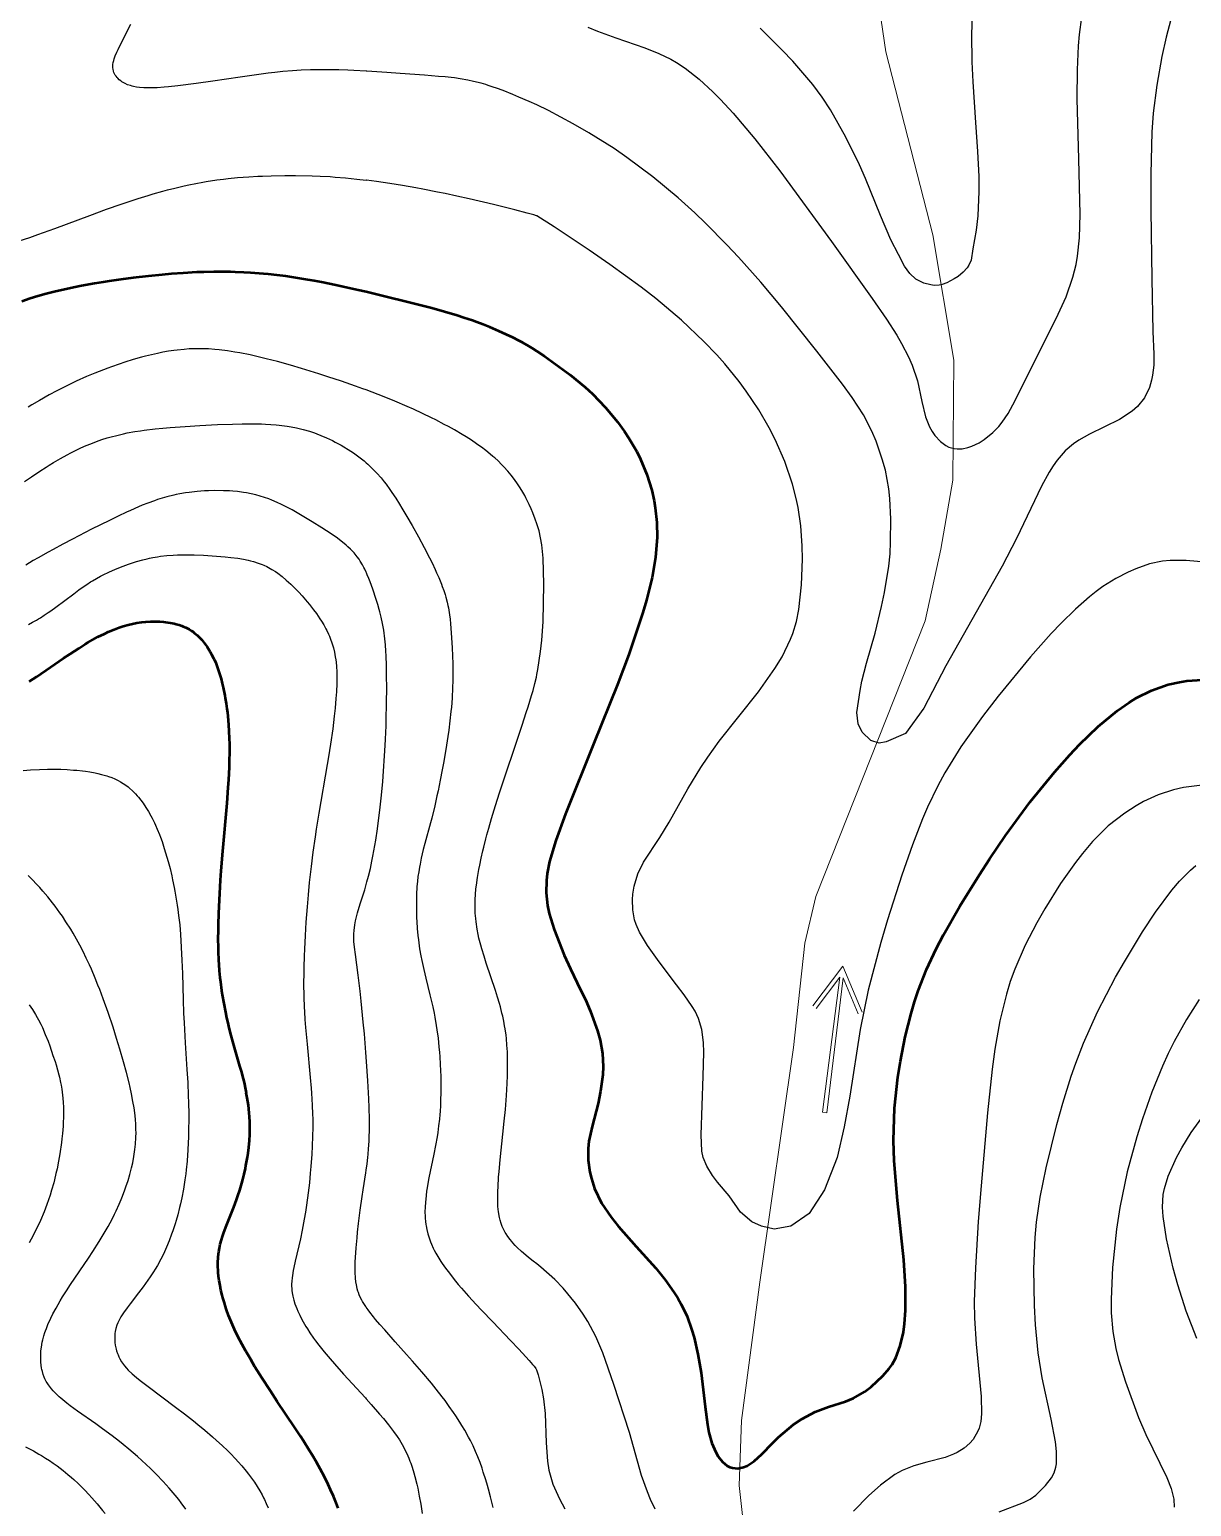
# Model space of a CAD drawing. Header units: metres. Extents: x 545098 to 555652, y 1854398 to 1862642.
# Drawn here: x 547881 to 548291, y 1859059 to 1859579 of the extents above; entities that cross this region are included whole.
import ezdxf

# ---------------------------------------------------------------- set-up
doc = ezdxf.new("R2010")
doc.units = ezdxf.units.M
doc.header["$LTSCALE"] = 6.8
for name, color, linetype, lineweight in [('1', 7, 'Continuous', 25), ('2', 7, 'Continuous', 53), ('34', 7, 'Continuous', 13), ('35', 7, 'Continuous', 13), ('51', 7, 'Continuous', 13)]:
    doc.layers.add(name, color=color, linetype=linetype, lineweight=lineweight)

msp = doc.modelspace()

# ---------------------------------------------------------------- linework, layer by layer
at = {"layer": '1'}
for points in [[(548285.28, 1859588.88), (548281.96, 1859576.41), (548280.47, 1859569.67), (548278.64, 1859559.51), (548277.44, 1859549.64), (548276.96, 1859542.96), (548276.56, 1859528.23), (548276.6, 1859515.46), (548276.95, 1859491.3), (548277.25, 1859472.74), (548277.65, 1859464.76), (548277.59, 1859460.84), (548277.2, 1859457.29), (548276.86, 1859455.52), (548276.11, 1859452.95), (548274.4, 1859449.38), (548271.92, 1859446.33), (548269.95, 1859444.59), (548265.59, 1859441.72), (548254.93, 1859436.58), (548251.26, 1859434.46), (548249.34, 1859433.12), (548246.44, 1859430.6), (548243.55, 1859427.35), (548242.14, 1859425.39), (548240.75, 1859423.19), (548238.01, 1859418.16), (548229.26, 1859399.81), (548224.12, 1859390.01), (548213.44, 1859371.12), (548204.32, 1859354.94), (548196.57, 1859339.93), (548190.16, 1859331.05), (548183.26, 1859328.09), (548180.79, 1859327.6), (548177.83, 1859328.58), (548174.87, 1859331.54), (548173.4, 1859334.5), (548172.9, 1859338.45), (548174.11, 1859346.21), (548174.7, 1859349.53), (548176.39, 1859355.84), (548179.39, 1859366.39), (548181.69, 1859375.79), (548182.73, 1859380.73), (548184.22, 1859389.99), (548184.64, 1859394.35), (548184.86, 1859398.59), (548184.88, 1859406.62), (548184.57, 1859413.87), (548184.24, 1859417.22), (548183.01, 1859423.87), (548181.92, 1859427.76), (548179.75, 1859434.07), (548178.24, 1859437.63), (548175.26, 1859443.33), (548171.25, 1859449.47), (548167.84, 1859454.11), (548158.79, 1859465.76), (548146.36, 1859481.36), (548139.07, 1859490.07), (548131.22, 1859498.93), (548127.13, 1859503.3), (548119.63, 1859510.86), (548115.79, 1859514.5), (548109.93, 1859519.79), (548100.99, 1859527.23), (548091.93, 1859534.02), (548087.39, 1859537.14), (548078.46, 1859542.73), (548072.96, 1859545.9), (548064.22, 1859550.56), (548060.2, 1859552.54), (548057.45, 1859553.78), (548053.86, 1859555.33), (548051.72, 1859556.22), (548048.28, 1859557.58), (548045.92, 1859558.45), (548044.75, 1859558.86), (548043.02, 1859559.43), (548042.17, 1859559.7), (548040.52, 1859560.18), (548037.86, 1859560.86), (548035.78, 1859561.3), (548033.18, 1859561.75), (548031.08, 1859562.05), (548030.01, 1859562.18), (548027.82, 1859562.41), (548025.54, 1859562.62), (548020.55, 1859563.02)], [(548078.14, 1859580), (548081.48, 1859578.58), (548088.03, 1859576.2), (548098.26, 1859572.67), (548103.21, 1859570.68), (548107.34, 1859568.65), (548109.36, 1859567.48), (548112.42, 1859565.46), (548117.32, 1859561.62), (548122.23, 1859557.15), (548124.93, 1859554.44), (548129.36, 1859549.67), (548136.99, 1859540.64), (548145.8, 1859529.29), (548164.06, 1859504.4), (548178.38, 1859484.37), (548183.43, 1859477.03), (548187.01, 1859471.45), (548188.74, 1859468.52), (548191.14, 1859463.82), (548192.45, 1859460.79), (548194.28, 1859455.32), (548195.87, 1859448.07), (548197.15, 1859442.64), (548198.56, 1859439.09), (548199.46, 1859437.47), (548200.45, 1859436.08), (548202.48, 1859433.96), (548204.35, 1859432.5), (548205.43, 1859431.97), (548207.25, 1859431.46), (548208.33, 1859431.34), (548210.13, 1859431.41), (548212.12, 1859431.82), (548213.49, 1859432.27), (548216.1, 1859433.48), (548217.82, 1859434.59), (548220.88, 1859437.16), (548222.99, 1859439.24), (548224.18, 1859440.7), (548226.24, 1859443.84), (548228.75, 1859448.44), (548235.27, 1859461.41), (548243.24, 1859477.24), (548246.68, 1859484.9), (548249.11, 1859491.82), (548250.21, 1859496.26), (548250.74, 1859499.28), (548251.4, 1859505.72), (548251.62, 1859514.03), (548251.16, 1859533.46), (548250.64, 1859554.75), (548250.73, 1859564.95), (548251.14, 1859573.35), (548251.49, 1859577.42), (548252.22, 1859583.52)], [(548213.58, 1859583.69), (548213.35, 1859577.49), (548213.44, 1859567.69), (548213.78, 1859560.7), (548214.81, 1859546.35), (548215.53, 1859536.19), (548215.9, 1859527.28), (548215.94, 1859522.09), (548215.6, 1859513.46), (548215.04, 1859508.44), (548213.89, 1859501.86)], [(548000, 1859564.44), (547995.69, 1859564.67), (547993.49, 1859564.77), (547990.33, 1859564.88), (547987.38, 1859564.94), (547985.51, 1859564.96), (547981.99, 1859564.94), (547980.32, 1859564.9), (547977.1, 1859564.76), (547973.99, 1859564.56), (547970.57, 1859564.27), (547967.8, 1859563.98), (547965.41, 1859563.7), (547960.5, 1859563.07), (547955.53, 1859562.38), (547945.89, 1859560.98), (547940.06, 1859560.15), (547933.64, 1859559.31), (547930.3, 1859558.94), (547928.78, 1859558.8), (547926.35, 1859558.61), (547925.25, 1859558.56), (547923.72, 1859558.52), (547923, 1859558.52), (547921.66, 1859558.56), (547920.13, 1859558.69), (547918.99, 1859558.86), (547918.02, 1859559.05), (547917.56, 1859559.16), (547916.88, 1859559.35), (547915.92, 1859559.68), (547915.03, 1859560.06), (547914.61, 1859560.28), (547913.83, 1859560.74), (547913.47, 1859561), (547912.96, 1859561.4), (547912.42, 1859561.92), (547912.17, 1859562.2), (547911.84, 1859562.63), (547911.54, 1859563.08), (547911.41, 1859563.31), (547911.08, 1859564.03), (547910.95, 1859564.41), (547910.77, 1859565.19), (547910.72, 1859565.6), (547910.7, 1859566.21), (547910.72, 1859566.78), (547910.83, 1859567.52), (547911, 1859568.23), (547911.15, 1859568.74), (547911.56, 1859569.85), (547912.11, 1859571.13), (547912.56, 1859572.09), (547913.66, 1859574.33), (547917.06, 1859580.98)], [(548213.89, 1859501.86), (548213.21, 1859497.82), (548212.43, 1859496.07), (548211.79, 1859495.09), (548210.45, 1859493.57), (548208.64, 1859492.1), (548207.29, 1859491.22), (548204.64, 1859489.83), (548202.97, 1859489.23), (548202.01, 1859489.02), (548200.26, 1859488.95), (548198.99, 1859489.1), (548196.59, 1859489.75), (548193.73, 1859491.18), (548191.66, 1859493.09), (548189.74, 1859495.72), (548187.67, 1859499.79), (548184.89, 1859505.05), (548181.3, 1859513.58), (548176.04, 1859526.64), (548173.87, 1859531.47), (548169.04, 1859541.23), (548163.66, 1859550.77), (548160.67, 1859555.33), (548157.44, 1859559.69), (548150.4, 1859567.92), (548146.68, 1859571.86), (548138.9, 1859579.55)], [(548020.55, 1859563.02), (548011.92, 1859563.66), (548007.28, 1859563.99), (548000.25, 1859564.43), (548000, 1859564.44)], [(547902.54, 1859513.6), (547908.52, 1859515.77), (547913.61, 1859517.56), (547916.07, 1859518.4), (547919.68, 1859519.58), (547923.2, 1859520.68), (547924.93, 1859521.2), (547928.34, 1859522.17), (547930.02, 1859522.63), (547932.52, 1859523.27), (547935.82, 1859524.05), (547937.47, 1859524.41), (547939.93, 1859524.9), (547942.38, 1859525.35), (547943.61, 1859525.56), (547947.3, 1859526.11), (547949.76, 1859526.42), (547951.4, 1859526.6), (547954.65, 1859526.92), (547958.67, 1859527.22), (547961.84, 1859527.4), (547963.4, 1859527.47), (547966.46, 1859527.57), (547971.38, 1859527.66), (547975.1, 1859527.66), (547980.95, 1859527.56), (547983.72, 1859527.46), (547987.32, 1859527.27), (547989.1, 1859527.15), (547992.68, 1859526.86), (547996.73, 1859526.44), (548000, 1859526.05)], [(548114.93, 1859234.89), (548112.14, 1859238.9), (548109.4, 1859242.52), (548103.22, 1859250.58), (548099.11, 1859256.3), (548096.31, 1859261), (548095.12, 1859263.71), (548094.58, 1859265.42), (548093.98, 1859268.85), (548093.86, 1859272.51), (548093.99, 1859274.41), (548094.43, 1859277.3), (548095.73, 1859281.57), (548097.8, 1859285.65), (548103.52, 1859294.45), (548106.74, 1859299.79), (548113.43, 1859311.49), (548118, 1859319.06), (548120.42, 1859322.76), (548124.38, 1859328.32), (548138.24, 1859345.76), (548144.06, 1859353.89), (548146.57, 1859358.02), (548149.62, 1859364.25), (548150.41, 1859366.33), (548151.65, 1859370.51), (548152.53, 1859374.74), (548153.5, 1859383.42), (548153.82, 1859392.53), (548153.73, 1859397.2), (548153.21, 1859404.28), (548152.26, 1859410.63), (548151.59, 1859413.86), (548150.27, 1859418.86), (548147.51, 1859426.85), (548144.12, 1859434.6), (548142.04, 1859438.7), (548138.36, 1859445.08), (548133.94, 1859451.72), (548131.43, 1859455.12), (548126.41, 1859461.28), (548123.62, 1859464.43), (548119.04, 1859469.23), (548111.19, 1859476.65), (548102.05, 1859484.35), (548096.96, 1859488.31), (548085.93, 1859496.33), (548078.59, 1859501.39), (548066.21, 1859509.59), (548060.2, 1859513.43), (548060.02, 1859513.51), (548059.06, 1859513.8), (548056.72, 1859514.44), (548052.39, 1859515.56), (548044.82, 1859517.44), (548036.27, 1859519.45), (548031.98, 1859520.41), (548027.83, 1859521.31), (548025.15, 1859521.86), (548020.02, 1859522.87), (548017.55, 1859523.33), (548012.82, 1859524.16), (548008.35, 1859524.89), (548003.66, 1859525.57), (548000.11, 1859526.04), (548000, 1859526.05)], [(547877.72, 1859504.62), (547881.41, 1859505.88), (547884.3, 1859506.9), (547890.28, 1859509.06), (547902.54, 1859513.6)], [(548000, 1859452.1), (547998.76, 1859452.56), (547996.26, 1859453.46), (547991.3, 1859455.18), (547986.44, 1859456.78), (547983.28, 1859457.79), (547977.18, 1859459.66), (547973.32, 1859460.79), (547968.71, 1859462.08), (547964.76, 1859463.12), (547960.96, 1859464.03), (547959.11, 1859464.44), (547955.51, 1859465.16), (547953.75, 1859465.47), (547951.16, 1859465.87), (547948.14, 1859466.25), (547946.64, 1859466.39), (547944.4, 1859466.54), (547942.16, 1859466.62), (547941.03, 1859466.63), (547938.74, 1859466.59), (547937.58, 1859466.54), (547935.82, 1859466.42), (547933.42, 1859466.17), (547932.19, 1859466.01), (547930.31, 1859465.72), (547928.37, 1859465.38), (547926.38, 1859464.97), (547924.33, 1859464.51), (547922.22, 1859463.99), (547920.79, 1859463.61), (547917.89, 1859462.78), (547914.93, 1859461.86), (547912.93, 1859461.2), (547910.26, 1859460.27), (547908.91, 1859459.78), (547905.89, 1859458.63), (547904.39, 1859458.03), (547901.4, 1859456.79), (547897.72, 1859455.15), (547894.48, 1859453.61), (547892.36, 1859452.55), (547890.96, 1859451.83), (547888.21, 1859450.35), (547884.84, 1859448.44), (547882.19, 1859446.86), (547880.88, 1859446.05)], [(548038.72, 1859264.62), (548038.59, 1859265.87), (548038.44, 1859267.75), (548038.38, 1859269.46), (548038.39, 1859271.64), (548038.42, 1859272.53), (548038.53, 1859274.36), (548038.7, 1859276.25), (548038.85, 1859277.55), (548039.22, 1859280.27), (548039.71, 1859283.16), (548040, 1859284.69), (548040.5, 1859287.1), (548041.09, 1859289.67), (548041.42, 1859291.02), (548042.15, 1859293.87), (548042.55, 1859295.38), (548043.21, 1859297.74), (548044.19, 1859301.1), (548045.58, 1859305.66), (548047.02, 1859310.16), (548048.07, 1859313.36), (548053.48, 1859329.45), (548055, 1859334.02), (548056.42, 1859338.4), (548057.08, 1859340.49), (548058.28, 1859344.41), (548058.8, 1859346.22), (548059.47, 1859348.72), (548060, 1859350.9), (548060.2, 1859351.87), (548060.52, 1859353.62), (548061.47, 1859359.93), (548061.92, 1859363.98), (548062.35, 1859370.37), (548062.6, 1859383.7), (548062.43, 1859392.85), (548061.93, 1859397.58), (548060.94, 1859402.46), (548060.2, 1859404.97), (548059.61, 1859406.63), (548058.73, 1859408.86), (548058.14, 1859410.22), (548057.47, 1859411.7), (548057.1, 1859412.47), (548056.3, 1859414.06), (548055.87, 1859414.88), (548055.19, 1859416.1), (548054.31, 1859417.56), (548053.85, 1859418.28), (548053.12, 1859419.37), (548051.95, 1859421), (548051.1, 1859422.09), (548049.97, 1859423.44), (548048.5, 1859425.06), (548047.71, 1859425.87), (548046.47, 1859427.09), (548045.29, 1859428.17), (548044.67, 1859428.71), (548043.72, 1859429.52), (548042.21, 1859430.73), (548040.6, 1859431.95), (548039.76, 1859432.56), (548038.9, 1859433.17), (548037.09, 1859434.38), (548035.19, 1859435.59), (548033.88, 1859436.4), (548031.14, 1859438), (548029, 1859439.2), (548027.54, 1859439.99), (548024.53, 1859441.55), (548022.99, 1859442.32), (548019.85, 1859443.84), (548016.63, 1859445.33), (548014.46, 1859446.3), (548010.05, 1859448.18), (548006.29, 1859449.7), (548002.1, 1859451.32), (548000, 1859452.1)], [(547879.54, 1859419.79), (547881.97, 1859421.49), (547885, 1859423.53), (547887.15, 1859424.92), (547888.22, 1859425.59), (547889.82, 1859426.56), (547892.23, 1859427.97), (547894.63, 1859429.29), (547895.84, 1859429.92), (547898.25, 1859431.11), (547899.47, 1859431.68), (547901.29, 1859432.48), (547902.93, 1859433.16), (547904.98, 1859433.95), (547906.85, 1859434.6), (547908.74, 1859435.2), (547909.68, 1859435.48), (547912.56, 1859436.23), (547914.5, 1859436.67), (547915.8, 1859436.94), (547918.42, 1859437.42), (547920.39, 1859437.74), (547921.71, 1859437.93), (547925.67, 1859438.41), (547928.32, 1859438.67), (547930.96, 1859438.9), (547936.19, 1859439.27), (547941.33, 1859439.59), (547947.55, 1859439.89), (547952.9, 1859440.08), (547956.32, 1859440.15), (547960.38, 1859440.16), (547963.12, 1859440.12), (547964.45, 1859440.08), (547966.4, 1859439.98), (547968.32, 1859439.84), (547969.27, 1859439.75), (547972.09, 1859439.39), (547973.5, 1859439.15), (547975.39, 1859438.77), (547976.33, 1859438.55), (547977.77, 1859438.18), (547979.96, 1859437.54), (547981.73, 1859436.94), (547982.63, 1859436.61), (547983.98, 1859436.08), (547986.03, 1859435.21), (547988.08, 1859434.26), (547989.11, 1859433.74), (547991.14, 1859432.65), (547992.14, 1859432.08), (547993.63, 1859431.17), (547995.58, 1859429.9), (547996.52, 1859429.23), (547997.91, 1859428.19), (547999.25, 1859427.12), (548000, 1859426.46)], [(548000, 1859426.46), (548000.54, 1859425.99), (548001.78, 1859424.83), (548002.97, 1859423.63), (548003.74, 1859422.8), (548005.23, 1859421.1), (548006.31, 1859419.76), (548007.01, 1859418.85), (548008.39, 1859416.97), (548009.06, 1859416), (548010.4, 1859413.99), (548011.72, 1859411.91), (548012.6, 1859410.47), (548014.38, 1859407.49), (548016.19, 1859404.36), (548018.45, 1859400.31), (548020.44, 1859396.62), (548022.32, 1859392.96), (548023.2, 1859391.16), (548024.31, 1859388.82), (548024.83, 1859387.68), (548025.56, 1859386.01), (548026.53, 1859383.63), (548026.82, 1859382.87), (548027.34, 1859381.41), (548027.79, 1859380.01), (548028.06, 1859379.11), (548028.52, 1859377.37), (548028.81, 1859376.12), (548028.97, 1859375.3), (548029.25, 1859373.69), (548029.37, 1859372.9), (548029.57, 1859371.32), (548029.72, 1859369.74), (548029.96, 1859366.5), (548030.29, 1859361.24), (548030.42, 1859358.44), (548030.51, 1859355.56), (548030.54, 1859354.09), (548030.55, 1859351.1), (548030.53, 1859349.59), (548030.47, 1859347.3), (548030.27, 1859343.46), (548030.02, 1859340.33), (548029.87, 1859338.75), (548029.51, 1859335.54), (548029.08, 1859332.25), (548028.76, 1859330.02), (548028.04, 1859325.42), (548027.22, 1859320.64), (548026.78, 1859318.21), (548026.07, 1859314.55), (548025.33, 1859310.89), (548024.94, 1859309.08), (548024.14, 1859305.53), (548023.09, 1859301.24), (548022.66, 1859299.6), (548020.67, 1859292.26), (548020.14, 1859290.21), (548019.4, 1859287.11), (548018.97, 1859285.01), (548018.77, 1859283.94), (548018.5, 1859282.31), (548018.26, 1859280.64), (548018.07, 1859278.93), (548017.91, 1859277.17), (548017.74, 1859274.16), (548017.68, 1859271.7), (548017.68, 1859269.83), (548017.69, 1859268.58), (548017.77, 1859266.08), (548017.84, 1859264.83), (548018.01, 1859262.34), (548018.23, 1859259.89), (548018.41, 1859258.29), (548018.84, 1859255.17), (548019.27, 1859252.64), (548019.59, 1859251.01), (548020.27, 1859247.86), (548021, 1859244.83), (548022.48, 1859239), (548023.18, 1859236.13), (548023.5, 1859234.7), (548023.95, 1859232.53), (548024.23, 1859231.08), (548024.72, 1859228.14), (548024.94, 1859226.66), (548025.33, 1859223.68), (548025.64, 1859220.65), (548025.82, 1859218.6), (548025.92, 1859217.23), (548026.09, 1859214.44), (548026.26, 1859210.2), (548026.3, 1859208.05), (548026.3, 1859204.81), (548026.22, 1859201.57), (548026.15, 1859199.95), (548026.02, 1859197.8), (548025.94, 1859196.73), (548025.79, 1859195.13), (548025.53, 1859192.75)], [(547970.11, 1859411.79), (547968.66, 1859412.46), (547966.7, 1859413.29), (547965.7, 1859413.68), (547964.18, 1859414.22), (547962.64, 1859414.71), (547961.06, 1859415.13), (547959.47, 1859415.5), (547957.85, 1859415.81), (547956.76, 1859415.99), (547954.58, 1859416.27), (547952.94, 1859416.43), (547951.85, 1859416.51), (547949.67, 1859416.61), (547946.46, 1859416.64), (547944.37, 1859416.58), (547943.01, 1859416.51), (547940.39, 1859416.32), (547937.6, 1859416.01), (547936.27, 1859415.83), (547934.32, 1859415.5), (547933.05, 1859415.26), (547932.22, 1859415.08), (547929.74, 1859414.47), (547928.1, 1859414), (547926.45, 1859413.47), (547925.33, 1859413.09), (547923.06, 1859412.25), (547921.08, 1859411.46), (547919.72, 1859410.89), (547916.93, 1859409.67), (547915.5, 1859409.02), (547912.56, 1859407.63), (547909.53, 1859406.16), (547903.19, 1859402.99), (547896.53, 1859399.58), (547893.11, 1859397.78), (547889.64, 1859395.92), (547887.9, 1859394.96), (547884.38, 1859392.99), (547882.62, 1859391.97), (547879.97, 1859390.41)], [(548000, 1859387.9), (547999.51, 1859388.94), (547999.19, 1859389.58), (547998.66, 1859390.53), (547997.9, 1859391.79), (547997.48, 1859392.42), (547996.81, 1859393.34), (547996.09, 1859394.24), (547995.71, 1859394.69), (547995.31, 1859395.13), (547994.47, 1859395.99), (547993.57, 1859396.84), (547992.94, 1859397.4), (547991.62, 1859398.5), (547990.57, 1859399.31), (547989.85, 1859399.84), (547988.35, 1859400.9), (547986, 1859402.48), (547984.36, 1859403.52), (547980.98, 1859405.63), (547977.48, 1859407.76), (547975.69, 1859408.82), (547973.86, 1859409.85), (547972.94, 1859410.35), (547971.06, 1859411.32), (547970.11, 1859411.79)], [(547880.92, 1859369.51), (547882.34, 1859370.23), (547883.75, 1859371.01), (547884.44, 1859371.41), (547885.14, 1859371.83), (547886.52, 1859372.71), (547887.9, 1859373.63), (547888.81, 1859374.26), (547890.62, 1859375.57), (547896.93, 1859380.31), (547898.74, 1859381.64), (547900.57, 1859382.92), (547901.49, 1859383.54), (547902.88, 1859384.44), (547903.58, 1859384.87), (547904.98, 1859385.69), (547906.4, 1859386.47), (547907.34, 1859386.96), (547909.23, 1859387.89), (547911.58, 1859388.94), (547914.35, 1859390.05), (547916.16, 1859390.7), (547917.92, 1859391.28), (547919.07, 1859391.63), (547921.27, 1859392.25), (547922.85, 1859392.64), (547923.61, 1859392.81), (547924.74, 1859393.05), (547926.4, 1859393.35), (547927.49, 1859393.52), (547929.69, 1859393.77), (547931.95, 1859393.93), (547933.53, 1859394), (547934.62, 1859394.02), (547936.92, 1859394.03), (547939.39, 1859393.99), (547942.68, 1859393.88), (547945.74, 1859393.71), (547948.81, 1859393.47), (547950.33, 1859393.32), (547952.31, 1859393.1), (547954.7, 1859392.78), (547956.71, 1859392.44), (547958.38, 1859392.1), (547959.17, 1859391.92)], [(547959.17, 1859391.92), (547960.32, 1859391.62), (547961.94, 1859391.12), (547963.3, 1859390.61), (547963.96, 1859390.34), (547964.92, 1859389.89), (547965.55, 1859389.57), (547966.79, 1859388.88), (547968, 1859388.11), (547968.81, 1859387.55), (547970.44, 1859386.31), (547971.83, 1859385.13), (547973.4, 1859383.69), (547974.66, 1859382.46), (547976.22, 1859380.85), (547977.44, 1859379.51), (547979.22, 1859377.45), (547979.98, 1859376.53), (547981.43, 1859374.67), (547982.44, 1859373.3), (547983.69, 1859371.49), (547984.26, 1859370.6), (547985.06, 1859369.28), (547985.79, 1859367.96), (547986.13, 1859367.31), (547986.76, 1859365.99), (547987.05, 1859365.33), (547987.45, 1859364.33), (547987.93, 1859362.98), (547988.15, 1859362.3), (547988.45, 1859361.27), (547988.82, 1859359.69), (547989.12, 1859358.07), (547989.28, 1859356.96), (547989.37, 1859356.21), (547989.51, 1859354.68), (547989.62, 1859352.72), (547989.65, 1859351.11), (547989.63, 1859348.63), (547989.5, 1859345.77), (547989.35, 1859343.42), (547989.05, 1859339.99), (547988.75, 1859337.14), (547988.2, 1859332.65), (547987.44, 1859327.33), (547986.72, 1859322.78), (547986.27, 1859320.1), (547983.31, 1859303.02), (547982.38, 1859297.36), (547981.96, 1859294.61), (547981.21, 1859289.28), (547980.57, 1859284.13), (547979.95, 1859278.57), (547979.53, 1859274.22), (547979.15, 1859269.92), (547978.76, 1859264.59), (547978.46, 1859259.84), (547978.23, 1859255.1), (547978.14, 1859252.74), (547978.02, 1859248.53), (547977.98, 1859246.4), (547977.96, 1859243.17), (547978.03, 1859238.18), (547978.16, 1859234.72), (547978.25, 1859232.94), (547978.42, 1859230.2), (547978.63, 1859227.38), (547979.15, 1859221.55), (547980.29, 1859209.83), (547980.62, 1859206.11), (547980.76, 1859204.32), (547981.01, 1859200.07), (547981.13, 1859196.85), (547981.16, 1859195.28), (547981.18, 1859192.19), (547981.12, 1859189.12), (547980.99, 1859185.67), (547980.83, 1859182.84), (547980.5, 1859178.41), (547980.3, 1859176.13), (547979.96, 1859172.67), (547979.56, 1859169.2), (547979.34, 1859167.47), (547978.86, 1859164.05), (547978.6, 1859162.37), (547978.18, 1859159.91), (547977.43, 1859155.97), (547976.79, 1859152.99), (547975, 1859145.08), (547974.52, 1859142.83), (547974.31, 1859141.78), (547974.02, 1859140.05), (547973.91, 1859139.24), (547973.78, 1859138.07), (547973.72, 1859136.95), (547973.72, 1859136.4), (547973.75, 1859135.32), (547973.79, 1859134.78), (547973.89, 1859133.97), (547974.12, 1859132.73), (547974.32, 1859131.88)], [(548295.68, 1859391.42), (548289.07, 1859391.95), (548283.44, 1859392.03), (548280.7, 1859391.77), (548276.13, 1859390.78), (548271.27, 1859389.1), (548268.56, 1859387.93), (548264.24, 1859385.68), (548259.66, 1859382.8), (548257.31, 1859381.1), (548254.92, 1859379.21), (548250.02, 1859374.91), (548244.96, 1859369.93), (548241.48, 1859366.25), (548234.22, 1859358.09), (548222.8, 1859344.25), (548217.23, 1859337.01), (548209.63, 1859326.33), (548203.98, 1859317.24), (548201.46, 1859312.59), (548197.87, 1859305.11), (548196.11, 1859301.01), (548192.53, 1859291.8), (548188.76, 1859281.07), (548183.75, 1859265.35), (548181.41, 1859257.38), (548176.98, 1859240.58), (548174.12, 1859226.7), (548170.5, 1859203.28), (548168.51, 1859192.42), (548166, 1859181.59), (548161.56, 1859170.25), (548156.14, 1859161.86), (548149.73, 1859157.42), (548143.81, 1859156.43), (548139.37, 1859157.42), (548135.92, 1859158.9), (548131.98, 1859162.35), (548127.95, 1859168.08), (548123.85, 1859172.89), (548122.13, 1859175.24), (548120.1, 1859178.56), (548118.83, 1859181.62), (548118.36, 1859183.82), (548118.08, 1859189.63), (548118.83, 1859210.28), (548118.98, 1859218.61), (548118.86, 1859222.16), (548118.31, 1859226.76), (548117.18, 1859230.65), (548115.98, 1859233.14), (548114.93, 1859234.89)], [(548000, 1859277.79), (548000.28, 1859278.76), (548000.82, 1859280.78), (548001.47, 1859283.46), (548002.03, 1859286.03), (548002.38, 1859287.82), (548003.05, 1859291.54), (548003.36, 1859293.47), (548003.95, 1859297.39), (548004.48, 1859301.37), (548004.81, 1859304.04), (548005.39, 1859309.3), (548005.84, 1859314.08), (548006.14, 1859317.8), (548006.51, 1859323.23), (548006.71, 1859326.77), (548006.82, 1859329.1), (548007, 1859333.7), (548007.08, 1859336.27), (548007.19, 1859341.3), (548007.23, 1859347.72), (548007.21, 1859350.74), (548007.13, 1859354.98), (548007.01, 1859358.4), (548006.92, 1859360), (548006.76, 1859362.27), (548006.56, 1859364.42), (548006.18, 1859367.43), (548005.77, 1859369.8), (548005.28, 1859372.08), (548004.83, 1859373.87), (548004.59, 1859374.75), (548004.07, 1859376.52), (548003.51, 1859378.29), (548002.3, 1859381.92), (548001.41, 1859384.44), (548000.93, 1859385.72), (548000.4, 1859387.01), (548000.12, 1859387.65), (548000, 1859387.9)], [(547879.13, 1859318.06), (547881.69, 1859318.23), (547884.84, 1859318.38), (547887.61, 1859318.45), (547890.81, 1859318.45), (547892.37, 1859318.42), (547894.65, 1859318.33), (547896.87, 1859318.18), (547897.95, 1859318.09), (547900.05, 1859317.87), (547901.07, 1859317.74), (547902.55, 1859317.51), (547904.45, 1859317.17), (547905.37, 1859316.97), (547906.69, 1859316.65), (547908.56, 1859316.12), (547909.15, 1859315.92), (547910.29, 1859315.5), (547911.38, 1859315.05), (547912.52, 1859314.51), (547913.38, 1859314.04), (547914.31, 1859313.48), (547915.3, 1859312.81), (547916.05, 1859312.24), (547916.6, 1859311.8), (547917.65, 1859310.85), (547918.66, 1859309.83), (547919.31, 1859309.11), (547919.73, 1859308.61), (547920.56, 1859307.56), (547921.37, 1859306.46), (547922.37, 1859304.98), (547923.24, 1859303.56)], [(548294.62, 1859312.87), (548288.06, 1859312.02), (548284.61, 1859311.24), (548279.17, 1859309.42), (548274.02, 1859307.04), (548271.38, 1859305.56), (548267.41, 1859303.02), (548261.59, 1859298.48), (548256.07, 1859293.02), (548252.44, 1859288.74), (548249.97, 1859285.54), (548244.78, 1859278.14), (548239.17, 1859269.29), (548236.34, 1859264.37), (548232.27, 1859256.46), (548228.63, 1859248.01), (548227.04, 1859243.62), (548225.65, 1859239.13), (548223.38, 1859229.78), (548221.64, 1859219.81), (548220.69, 1859212.74), (548219.04, 1859197.35), (548216.74, 1859171.69), (548215.77, 1859159.11), (548214.73, 1859142.72), (548214.35, 1859130.88), (548214.4, 1859125.03), (548214.98, 1859115.81), (548216.74, 1859097.44), (548216.92, 1859091.26), (548216.66, 1859088.65), (548216.06, 1859086.27), (548215.62, 1859085.14)], [(547923.24, 1859303.56), (547924.09, 1859302.04), (547924.51, 1859301.25), (547925.33, 1859299.59), (547925.73, 1859298.73), (547926.32, 1859297.38), (547927.09, 1859295.49), (547927.47, 1859294.51), (547928.03, 1859292.98), (547928.84, 1859290.56), (547929.77, 1859287.5), (547930.21, 1859285.9), (547930.86, 1859283.42), (547931.47, 1859280.84), (547931.76, 1859279.52), (547932.32, 1859276.82), (547932.58, 1859275.45), (547932.95, 1859273.35), (547933.4, 1859270.51), (547933.61, 1859269.07), (547933.89, 1859266.88), (547934.26, 1859263.57), (547934.55, 1859260.22), (547934.71, 1859257.96), (547934.95, 1859253.42), (547935.05, 1859251.12), (547935.2, 1859246.51), (547935.47, 1859237.21), (547935.64, 1859232.54), (547935.81, 1859229.04), (547936.23, 1859222.03), (547936.82, 1859212.69), (547937.08, 1859208.01), (547937.29, 1859203.34), (547937.36, 1859201), (547937.44, 1859196.85), (547937.44, 1859194.78), (547937.41, 1859191.69), (547937.34, 1859188.61), (547937.28, 1859187.08), (547937.12, 1859184.04), (547937.02, 1859182.53), (547936.84, 1859180.29), (547936.55, 1859177.33), (547936.38, 1859175.87), (547936.09, 1859173.7), (547935.6, 1859170.5), (547935.01, 1859167.38), (547934.57, 1859165.34), (547934.25, 1859164.01), (547933.58, 1859161.39), (547933.03, 1859159.47), (547932.65, 1859158.21), (547931.84, 1859155.76), (547931.42, 1859154.57), (547930.53, 1859152.24), (547929.59, 1859150), (547928.5, 1859147.62), (547927.58, 1859145.8), (547926.38, 1859143.61), (547925.56, 1859142.22), (547925, 1859141.32), (547923.88, 1859139.59), (547923.04, 1859138.35), (547921.38, 1859136.02), (547919.76, 1859133.88), (547916.82, 1859130.11), (547915.7, 1859128.63), (547914.48, 1859126.92), (547913.56, 1859125.48), (547912.79, 1859124.1), (547912.47, 1859123.41), (547912.1, 1859122.51), (547911.75, 1859121.36), (547911.52, 1859120.3), (547911.42, 1859119.58), (547911.37, 1859119.09), (547911.34, 1859118.1), (547911.37, 1859117.09), (547911.43, 1859116.41), (547911.55, 1859115.5), (547911.64, 1859115.05), (547911.87, 1859114.04), (547912.01, 1859113.53), (547912.34, 1859112.54), (547912.53, 1859112.05), (547912.84, 1859111.34), (547913.19, 1859110.63), (547913.78, 1859109.62), (547914.46, 1859108.65), (547914.79, 1859108.22), (547915.51, 1859107.37), (547916.11, 1859106.73), (547917.47, 1859105.43), (547919.07, 1859104.05), (547920.29, 1859103.07), (547923.1, 1859100.91), (547932.77, 1859093.69), (547935.9, 1859091.3), (547939.1, 1859088.79), (547940.7, 1859087.5)], [(547918.41, 1859197.34), (547918.17, 1859199.1), (547917.79, 1859201.4), (547917.29, 1859204.06), (547916.82, 1859206.27), (547916.42, 1859207.98), (547915.53, 1859211.54), (547914.5, 1859215.31), (547913.2, 1859219.76), (547912.03, 1859223.55), (547910.76, 1859227.54), (547909.02, 1859232.74), (547907.31, 1859237.55), (547906.09, 1859240.78), (547905.46, 1859242.4), (547904.48, 1859244.82), (547903.12, 1859248.01), (547902.42, 1859249.58), (547901.34, 1859251.92), (547900.22, 1859254.2), (547899.07, 1859256.43), (547897.89, 1859258.6), (547896.68, 1859260.7), (547895.86, 1859262.07), (547894.18, 1859264.71), (547892.91, 1859266.62), (547892.06, 1859267.84), (547890.34, 1859270.21), (547889.48, 1859271.34), (547887.75, 1859273.51), (547886.04, 1859275.53), (547884.91, 1859276.81), (547884.16, 1859277.62), (547882.07, 1859279.78), (547880.85, 1859280.95)], [(548241.61, 1859068.76), (548242.47, 1859070.47), (548243.09, 1859072.53), (548243.28, 1859073.72), (548243.33, 1859078.01), (548242.97, 1859081.42), (548241.5, 1859089.37), (548238.27, 1859103.96), (548236.85, 1859112.77), (548235.93, 1859122.63), (548235.58, 1859129.44), (548235.37, 1859142.4), (548235.76, 1859153.46), (548236.28, 1859158.82), (548237.62, 1859167.63), (548239.73, 1859178.03), (548243.45, 1859193.22), (548245.54, 1859200.75), (548248.49, 1859210.27), (548250.11, 1859214.91), (548252.82, 1859221.92), (548257.84, 1859233.01), (548264.18, 1859245.12), (548267.28, 1859250.6), (548273.64, 1859261.11), (548278.28, 1859268.14), (548283.98, 1859275.81), (548286.65, 1859278.95), (548290.55, 1859282.88), (548292.47, 1859284.51)], [(548000, 1859217.15), (547999.89, 1859218.68), (547999.35, 1859225.2), (547998.98, 1859229.34), (547998.25, 1859236.74), (547997.87, 1859240.25), (547997.2, 1859245.89), (547996.2, 1859253.21), (547995.87, 1859255.74), (547995.69, 1859257.79), (547995.65, 1859258.78), (547995.65, 1859260.27), (547995.74, 1859261.78), (547995.83, 1859262.56), (547995.98, 1859263.63), (547996.25, 1859265.04), (547996.57, 1859266.38), (547996.96, 1859267.82), (547997.93, 1859271), (547998.94, 1859274.2), (547999.47, 1859275.94), (548000, 1859277.79)], [(548101.83, 1859057.69), (548100.19, 1859061.16), (548099.12, 1859063.78), (548097.1, 1859069.62), (548092.82, 1859084.66), (548087.3, 1859101.6), (548083.46, 1859112.79), (548080.94, 1859118.53), (548078.08, 1859123.81), (548076.44, 1859126.44), (548073.78, 1859130.29), (548069.46, 1859135.6), (548066.5, 1859138.66), (548061.61, 1859142.99), (548060.2, 1859144.1), (548058.91, 1859145.09), (548057.26, 1859146.42), (548056.29, 1859147.22), (548054.78, 1859148.53), (548053.27, 1859149.92), (548052.56, 1859150.63), (548051.69, 1859151.56), (548051.28, 1859152.02), (548050.71, 1859152.71), (548049.93, 1859153.74), (548049.31, 1859154.67), (548049.03, 1859155.14), (548048.64, 1859155.86), (548048.4, 1859156.34), (548047.97, 1859157.32), (548047.59, 1859158.33), (548047.24, 1859159.5), (548047.01, 1859160.47), (548046.77, 1859161.75), (548046.64, 1859162.65), (548046.57, 1859163.26), (548046.46, 1859164.52), (548046.41, 1859165.51), (548046.37, 1859167.58), (548046.4, 1859169.79), (548046.47, 1859171.34), (548046.68, 1859174.66), (548046.85, 1859176.65), (548047.26, 1859180.86), (548048.22, 1859189.86), (548048.69, 1859194.46), (548049.06, 1859198.51), (548049.44, 1859203.46), (548049.68, 1859207.76), (548049.79, 1859210.53), (548049.85, 1859213.86), (548049.84, 1859216.12), (548049.82, 1859217.23), (548049.77, 1859218.85), (548049.63, 1859221.23), (548049.43, 1859223.54), (548049.3, 1859224.68), (548048.99, 1859226.93), (548048.81, 1859228.05), (548048.49, 1859229.72), (548048.13, 1859231.4), (548047.87, 1859232.51), (548047.29, 1859234.75), (548046.98, 1859235.88), (548046.3, 1859238.15), (548045.58, 1859240.46), (548042.34, 1859250.11), (548041.53, 1859252.63), (548040.77, 1859255.16), (548040.41, 1859256.43), (548039.76, 1859258.97), (548039.48, 1859260.23), (548039.1, 1859262.12), (548038.72, 1859264.62)], [(547881.23, 1859235.47), (547882.37, 1859233.78), (547883.42, 1859232.07), (547884.08, 1859230.91), (547884.5, 1859230.13), (547885.29, 1859228.57), (547885.85, 1859227.39), (547886.9, 1859224.99), (547887.86, 1859222.57), (547888.46, 1859220.93), (547889.6, 1859217.63), (547890.34, 1859215.4), (547890.69, 1859214.28), (547891.2, 1859212.56), (547891.67, 1859210.8), (547891.89, 1859209.9)], [(548293.6, 1859237.36), (548289.13, 1859230.3), (548284.8, 1859222.47), (548282.73, 1859218.26), (548280.72, 1859213.87), (548276.97, 1859204.7), (548273.61, 1859195.23), (548271.62, 1859188.9), (548268.29, 1859176.62), (548265.66, 1859163.99), (548264.47, 1859156.33), (548263.07, 1859142.86), (548262.56, 1859131.76), (548262.62, 1859126.92), (548263.14, 1859120.34), (548264.2, 1859114.3), (548265.17, 1859110.41), (548267.61, 1859102.57), (548272.2, 1859090.04), (548274.79, 1859083.96), (548282.2, 1859068.89), (548283.72, 1859064.98), (548284.36, 1859062.63), (548284.64, 1859061.17)], [(548000, 1859177.21), (548000.31, 1859179.39), (548000.57, 1859181.65), (548000.69, 1859182.84), (548000.84, 1859184.72), (548001, 1859187.43), (548001.06, 1859188.88), (548001.11, 1859191.2), (548001.13, 1859193.69), (548001.12, 1859195.01), (548001.03, 1859199.25), (548000.91, 1859202.29), (548000.81, 1859204.38), (548000.58, 1859208.7), (548000.37, 1859212.01), (548000, 1859217.15)], [(547891.89, 1859209.9), (547892.3, 1859208.05), (547892.48, 1859207.1), (547892.72, 1859205.65), (547892.99, 1859203.63), (547893.1, 1859202.59), (547893.23, 1859200.98), (547893.31, 1859199.31), (547893.33, 1859198.46), (547893.31, 1859195.79), (547893.24, 1859193.94), (547893.17, 1859192.68), (547892.96, 1859190.12), (547892.75, 1859188.17), (547892.59, 1859186.86), (547892.02, 1859182.9), (547891.55, 1859180.28), (547891.03, 1859177.69), (547890.66, 1859176), (547890.13, 1859173.79), (547889.85, 1859172.71), (547889.11, 1859170.06), (547888.59, 1859168.36), (547887.47, 1859165.08), (547886.46, 1859162.46), (547885.16, 1859159.42), (547884.23, 1859157.44), (547883.25, 1859155.47), (547882.58, 1859154.17), (547881.16, 1859151.58)], [(547936.39, 1859057.74), (547934.77, 1859059.96), (547933.93, 1859061.06), (547932.63, 1859062.69), (547931.29, 1859064.3), (547930.6, 1859065.1), (547928.47, 1859067.46), (547926.01, 1859070.02), (547923.99, 1859072), (547922.46, 1859073.45), (547919.37, 1859076.24), (547916.3, 1859078.86), (547914.3, 1859080.51), (547912.99, 1859081.56), (547910.45, 1859083.54), (547907.11, 1859086.03), (547904.65, 1859087.81), (547898.29, 1859092.25), (547895.67, 1859094.14), (547894.5, 1859095.04), (547893.76, 1859095.63), (547892.41, 1859096.77), (547891.79, 1859097.33), (547890.65, 1859098.41), (547889.65, 1859099.46), (547889.05, 1859100.15), (547888.02, 1859101.48), (547887.53, 1859102.22), (547887.24, 1859102.7), (547886.74, 1859103.67), (547886.52, 1859104.16), (547886.14, 1859105.15), (547885.85, 1859106.19), (547885.69, 1859106.91), (547885.6, 1859107.41), (547885.44, 1859108.45), (547885.33, 1859109.55), (547885.27, 1859111.04), (547885.29, 1859112.48), (547885.36, 1859113.49), (547885.51, 1859114.82), (547885.81, 1859116.52), (547886.01, 1859117.4), (547886.39, 1859118.78), (547886.74, 1859119.91), (547886.95, 1859120.5), (547887.28, 1859121.39), (547887.83, 1859122.78), (547888.83, 1859124.98), (547889.59, 1859126.53), (547890.68, 1859128.56), (547892.17, 1859131.16), (547893, 1859132.53), (547894.35, 1859134.66), (547895.82, 1859136.91), (547902.08, 1859146.18), (547903.61, 1859148.49), (547905.85, 1859151.99), (547907.99, 1859155.52), (547909, 1859157.29), (547910.41, 1859159.93), (547911.29, 1859161.68), (547911.85, 1859162.84), (547912.89, 1859165.15), (547913.62, 1859166.86), (547914.08, 1859167.99), (547914.93, 1859170.23), (547915.32, 1859171.34), (547916.04, 1859173.52), (547916.68, 1859175.66), (547917.28, 1859177.98), (547917.7, 1859179.78), (547918.13, 1859182), (547918.48, 1859184.41), (547918.68, 1859186.29), (547918.83, 1859188.62), (547918.86, 1859190.48), (547918.85, 1859191.41), (547918.78, 1859193.29), (547918.64, 1859195.19), (547918.41, 1859197.34)], [(548025.53, 1859192.75), (548025.21, 1859190.41), (548024.97, 1859188.86), (548024.43, 1859185.82), (548023.84, 1859182.85), (548022.11, 1859174.47), (548021.86, 1859173.16), (548021.47, 1859170.9), (548021.3, 1859169.8), (548021.09, 1859168.18), (548020.85, 1859165.82), (548020.76, 1859164.29), (548020.73, 1859162.41), (548020.77, 1859160.94), (548020.82, 1859160.21), (548020.92, 1859159.13), (548021.06, 1859158.05), (548021.14, 1859157.52), (548021.38, 1859156.26), (548021.77, 1859154.69), (548022.2, 1859153.28), (548022.72, 1859151.86), (548023.01, 1859151.14), (548023.66, 1859149.7), (548024.02, 1859148.97), (548024.6, 1859147.87), (548025.58, 1859146.18), (548026.31, 1859145.03), (548026.82, 1859144.26), (548027.93, 1859142.66), (548029.31, 1859140.82), (548030.99, 1859138.69), (548032.45, 1859136.93), (548033.61, 1859135.58), (548036.08, 1859132.78), (548038.74, 1859129.87), (548040.62, 1859127.86), (548044.59, 1859123.68), (548050.84, 1859117.19), (548053.76, 1859114.11), (548056.33, 1859111.33), (548057.43, 1859110.11), (548058.66, 1859108.67), (548059.16, 1859108.06), (548059.74, 1859107.27), (548060.01, 1859106.85), (548060.2, 1859106.44), (548060.63, 1859105.02), (548061.91, 1859099.91), (548062.5, 1859096.62), (548063.03, 1859091.45), (548063.4, 1859081.11), (548063.87, 1859074.6), (548064.4, 1859071.4), (548065.81, 1859066.49), (548068.09, 1859061.35), (548070.02, 1859057.84)], [(548292.83, 1859117.83), (548289.09, 1859127.46), (548286.08, 1859136.8), (548284.47, 1859142.68), (548282.11, 1859152.98), (548280.87, 1859160.89), (548280.68, 1859164.15), (548280.95, 1859168.58), (548281.34, 1859170.71), (548282.67, 1859175.09), (548285.57, 1859181.61), (548287.45, 1859185.08), (548290.74, 1859190.39), (548294.53, 1859195.63)], [(547997.87, 1859163.09), (547998.53, 1859167.87), (547998.88, 1859170.2), (547999.86, 1859176.22), (548000, 1859177.21)], [(548000, 1859128.91), (547999.87, 1859129.09), (547999.17, 1859130.18), (547998.75, 1859130.87), (547998.5, 1859131.32), (547998.05, 1859132.21), (547997.57, 1859133.27), (547997.25, 1859134.11), (547997.11, 1859134.52), (547996.87, 1859135.35), (547996.67, 1859136.18), (547996.56, 1859136.74), (547996.38, 1859137.87), (547996.24, 1859139.05), (547996.19, 1859139.67), (547996.14, 1859140.63), (547996.1, 1859142.18), (547996.1, 1859143.02), (547996.14, 1859144.83), (547996.22, 1859146.33), (547996.45, 1859149.76), (547996.77, 1859153.34), (547996.96, 1859155.28), (547997.29, 1859158.34), (547997.87, 1859163.09)], [(547974.32, 1859131.88), (547974.48, 1859131.3), (547974.86, 1859130.1), (547975.51, 1859128.38), (547975.9, 1859127.47), (547976.56, 1859126.03), (547977.34, 1859124.51), (547977.78, 1859123.72), (547978.75, 1859122.07), (547979.29, 1859121.2), (547980.16, 1859119.86), (547981.45, 1859117.99), (547982.16, 1859117.02), (547983.3, 1859115.51), (547985.18, 1859113.13), (547987.29, 1859110.62), (547988.8, 1859108.89), (547991.98, 1859105.32), (547999.7, 1859096.88), (548000, 1859096.55)], [(548027.78, 1859095.96), (548026.75, 1859097.31), (548024.7, 1859099.94), (548022.99, 1859102.07), (548019.61, 1859106.1), (548016.34, 1859109.87), (548014.23, 1859112.25), (548010.21, 1859116.72), (548006.54, 1859120.84), (548004.86, 1859122.76), (548003.31, 1859124.59), (548002.6, 1859125.46), (548001.28, 1859127.14), (548000.68, 1859127.94), (548000, 1859128.91)], [(548000, 1859096.55), (548001.81, 1859094.55), (548004.75, 1859091.21), (548006.09, 1859089.64), (548007.9, 1859087.41), (548008.98, 1859086.01), (548009.65, 1859085.1), (548010.88, 1859083.36), (548011.7, 1859082.1), (548012.21, 1859081.28), (548013.13, 1859079.67), (548013.55, 1859078.87), (548014.33, 1859077.29), (548015.01, 1859075.71), (548015.43, 1859074.65), (548015.7, 1859073.93), (548016.2, 1859072.46), (548016.79, 1859070.54), (548017.16, 1859069.23), (548017.84, 1859066.52), (548018.15, 1859065.13), (548018.72, 1859062.31), (548019.22, 1859059.44), (548019.71, 1859056.23)], [(548044.71, 1859058.24), (548043.78, 1859062.07), (548043.09, 1859064.71), (548042.72, 1859066.05), (548042.13, 1859068.07), (548041.29, 1859070.78), (548040.84, 1859072.13), (548040.12, 1859074.14), (548039.35, 1859076.13), (548038.53, 1859078.08), (548037.65, 1859079.99), (548036.73, 1859081.86), (548036.09, 1859083.09), (548034.76, 1859085.49), (548033.72, 1859087.24), (548033.01, 1859088.39), (548031.55, 1859090.63), (548030.81, 1859091.73), (548029.3, 1859093.88), (548027.78, 1859095.96)], [(547940.7, 1859087.5), (547943.1, 1859085.52), (547945.88, 1859083.14), (547947.24, 1859081.93), (547949.24, 1859080.09), (547951.19, 1859078.22), (547952.13, 1859077.29), (547953.96, 1859075.39), (547954.84, 1859074.44), (547956.13, 1859073), (547957.75, 1859071.07), (547958.52, 1859070.09), (547959.62, 1859068.63), (547960.66, 1859067.16), (547961.62, 1859065.69), (547962.51, 1859064.21), (547963.33, 1859062.72), (547963.85, 1859061.72), (547964.17, 1859061.06), (547964.8, 1859059.72), (547965.46, 1859058.21)], [(548215.62, 1859085.14), (548213.93, 1859082.31), (548212.81, 1859081.01), (548210.78, 1859079.24), (548208.37, 1859077.71), (548207.03, 1859077.06), (548204.08, 1859075.96), (548197.68, 1859074.26), (548193.03, 1859072.98), (548188.92, 1859071.31), (548186.39, 1859069.9), (548181.31, 1859066.16), (548177.19, 1859062.5), (548171.76, 1859057.05)], [(547879.9, 1859079.72), (547882.75, 1859078.2), (547884.65, 1859077.13), (547885.59, 1859076.58), (547886.99, 1859075.73), (547888.37, 1859074.85), (547889.72, 1859073.94), (547891.05, 1859072.99), (547893.2, 1859071.35), (547894.87, 1859069.97), (547896.09, 1859068.91), (547896.9, 1859068.18), (547898.48, 1859066.7), (547900.78, 1859064.4), (547902.28, 1859062.82), (547903.27, 1859061.74), (547905.21, 1859059.54), (547907.11, 1859057.29), (547908.05, 1859056.14)], [(548223.16, 1859056.73), (548231.67, 1859060.08), (548234.03, 1859061.26), (548236, 1859062.63), (548239.48, 1859066.02), (548241.61, 1859068.76)], [(548284.64, 1859061.17), (548284.85, 1859058.45)]]:
    msp.add_lwpolyline(points, dxfattribs=at)
at = {"layer": '2'}
for points in [[(548000, 1859486.63), (547997.2, 1859487.29), (547991.87, 1859488.49), (547989.27, 1859489.04), (547984.2, 1859490.07), (547981.72, 1859490.54), (547978.05, 1859491.18), (547973.78, 1859491.85), (547971.67, 1859492.15), (547968.53, 1859492.55), (547965.41, 1859492.89), (547963.86, 1859493.04), (547959.21, 1859493.4), (547956.88, 1859493.53), (547953.77, 1859493.66), (547952.21, 1859493.7), (547949.86, 1859493.73), (547946.31, 1859493.73), (547942.72, 1859493.65), (547940.3, 1859493.56), (547935.44, 1859493.3), (547931.37, 1859493), (547928.1, 1859492.71), (547923.22, 1859492.22), (547917.83, 1859491.58), (547913.56, 1859491.01), (547909.36, 1859490.4), (547907.28, 1859490.08), (547904.21, 1859489.57), (547899.7, 1859488.77), (547896.78, 1859488.2), (547893.23, 1859487.44), (547890.47, 1859486.8), (547887.15, 1859485.96), (547884.29, 1859485.15), (547881.56, 1859484.3), (547878.67, 1859483.31)], [(548060.2, 1859465.78), (548058.5, 1859466.82), (548057.37, 1859467.49), (548055.09, 1859468.78), (548053.95, 1859469.4), (548051.65, 1859470.58), (548049.35, 1859471.69), (548046.79, 1859472.86), (548043.58, 1859474.22), (548041.27, 1859475.13), (548038.97, 1859475.99), (548037.44, 1859476.53), (548034.39, 1859477.57), (548032.11, 1859478.3), (548027.61, 1859479.64), (548023.18, 1859480.87), (548020.28, 1859481.63), (548014.63, 1859483.06), (548006.59, 1859485.05), (548002.76, 1859485.98), (548000, 1859486.63)], [(548060.2, 1859465.78), (548062.89, 1859464.01), (548071.94, 1859457.46), (548077.21, 1859453.1), (548079.73, 1859450.79), (548084.41, 1859445.96), (548088.59, 1859440.92), (548091.09, 1859437.47), (548092.62, 1859435.13), (548095.36, 1859430.41), (548096.7, 1859427.73), (548098.95, 1859422.31), (548100.65, 1859416.81), (548101.47, 1859413.07), (548101.89, 1859410.55), (548102.41, 1859405.42), (548102.51, 1859400.12), (548102.39, 1859397.37), (548101.97, 1859393.05), (548100.78, 1859386), (548098.82, 1859378.06), (548097.54, 1859373.67), (548092.53, 1859358.91), (548088.55, 1859348.32), (548080.29, 1859327.58), (548070.23, 1859302.71), (548066.83, 1859293.36), (548064.67, 1859285.89), (548063.84, 1859281.75), (548063.54, 1859279.28), (548063.4, 1859274.86), (548063.87, 1859270.4), (548064.48, 1859267.59), (548066.24, 1859261.99), (548069.82, 1859252.93), (548072, 1859248.11), (548074.4, 1859243.16), (548077.63, 1859236.44), (548079.11, 1859233.06), (548081.55, 1859226.32), (548082.44, 1859223.01), (548083.31, 1859218.22), (548083.56, 1859213.65), (548083.43, 1859210.71), (548082.64, 1859204.96), (548081.73, 1859200.7), (548079.64, 1859192.51), (548078.5, 1859187.43), (548078.19, 1859184.84), (548078.2, 1859180.63), (548078.83, 1859176.42), (548079.39, 1859174.19), (548080.53, 1859170.75), (548082.98, 1859165.59), (548086.3, 1859160.59), (548088.96, 1859157.26), (548095.16, 1859150.31), (548102.08, 1859142.58), (548105.44, 1859138.46), (548108.5, 1859134.23), (548109.85, 1859132.09), (548111.07, 1859129.93), (548113.11, 1859125.58), (548114.71, 1859121.19), (548115.57, 1859118.25), (548116.94, 1859112.35), (548118.08, 1859105.77), (548119.54, 1859093.82), (548120.27, 1859087.5), (548120.74, 1859084.76), (548121.8, 1859080.94), (548123.23, 1859077.74), (548124.11, 1859076.29), (548125.61, 1859074.4), (548127.28, 1859073), (548128.18, 1859072.52), (548129.1, 1859072.21), (548131, 1859072.06), (548132.95, 1859072.47), (548134.25, 1859073.01), (548136.76, 1859074.61), (548139.44, 1859077.03), (548143.2, 1859080.97), (548145.39, 1859083.13), (548150.68, 1859087.49), (548153.65, 1859089.5), (548158.3, 1859092.02), (548162.97, 1859093.77), (548168.97, 1859095.67), (548171.78, 1859096.8), (548175.69, 1859099.07), (548178.05, 1859100.86), (548182.16, 1859104.73), (548184.4, 1859107.32), (548185.37, 1859108.7), (548186.67, 1859110.98), (548188.26, 1859115.22), (548189.34, 1859120.1), (548189.73, 1859122.96), (548190.12, 1859127.76), (548190.15, 1859136.06)], [(547911.19, 1859367.75), (547912.93, 1859368.4), (547914.32, 1859368.86), (547916.07, 1859369.36), (547917.63, 1859369.74), (547919.2, 1859370.03), (547920.93, 1859370.28), (547922.3, 1859370.41), (547923.99, 1859370.51), (547925.31, 1859370.53), (547925.97, 1859370.52), (547927.25, 1859370.47), (547928.5, 1859370.38), (547929.3, 1859370.29), (547930.86, 1859370.07), (547932.34, 1859369.78), (547933.04, 1859369.61), (547934.06, 1859369.32), (547935.05, 1859368.98), (547935.53, 1859368.79), (547936.46, 1859368.37), (547937.58, 1859367.77), (547938.45, 1859367.22), (547938.88, 1859366.93), (547939.51, 1859366.45), (547940.44, 1859365.66), (547941.52, 1859364.61), (547942.04, 1859364.03), (547942.82, 1859363.1), (547943.58, 1859362.1), (547943.95, 1859361.57), (547944.67, 1859360.45), (547945.02, 1859359.86), (547945.53, 1859358.94), (547946.19, 1859357.64), (547946.51, 1859356.96), (547946.97, 1859355.9), (547947.62, 1859354.22), (547948.23, 1859352.44), (547948.84, 1859350.35), (547949.29, 1859348.61), (547949.61, 1859347.26), (547950.17, 1859344.49), (547950.34, 1859343.54), (547950.65, 1859341.63), (547950.92, 1859339.69), (547951.08, 1859338.39), (547951.35, 1859335.78), (547951.62, 1859332.09), (547951.74, 1859329.1), (547951.77, 1859327.59), (547951.79, 1859324.52), (547951.73, 1859321.36), (547951.66, 1859319.18), (547951.43, 1859314.66), (547951.25, 1859312), (547950.83, 1859306.47), (547949.35, 1859289.62), (547948.79, 1859282.7), (547948.56, 1859279.4), (547948.26, 1859274.62), (547947.93, 1859267.68), (547947.81, 1859263.66), (547947.77, 1859261.66), (547947.75, 1859258.66), (547947.79, 1859255.67), (547947.83, 1859254.17), (547947.96, 1859251.17), (547948.05, 1859249.66), (547948.23, 1859247.39), (547948.45, 1859245.1), (547948.63, 1859243.57), (547949.03, 1859240.51), (547949.26, 1859238.97), (547949.78, 1859235.91), (547950.37, 1859232.86), (547950.79, 1859230.85), (547951.09, 1859229.51), (547951.73, 1859226.87), (547952.3, 1859224.67), (547953.5, 1859220.37), (547955.38, 1859213.86), (547955.89, 1859212.04), (547956.61, 1859209.34), (547956.94, 1859208), (547957.48, 1859205.63), (547957.73, 1859204.45)], [(547881.24, 1859349.37), (547883.81, 1859351.04), (547888.73, 1859354.39), (547893.34, 1859357.56), (547895.55, 1859359.05), (547898.78, 1859361.17), (547900.89, 1859362.49), (547901.94, 1859363.12), (547903.52, 1859364.03), (547905.38, 1859365.05), (547907.7, 1859366.22), (547909.1, 1859366.87), (547911.19, 1859367.75)], [(548190.15, 1859136.06), (548189.49, 1859145.6), (548187.23, 1859166.49), (548186.09, 1859180.49), (548185.89, 1859187.66), (548186.26, 1859199.04), (548187.43, 1859209.98), (548188.31, 1859215.62), (548190, 1859224.1), (548192.1, 1859232.41), (548193.31, 1859236.43), (548194.62, 1859240.32), (548197.56, 1859247.84), (548200.96, 1859255.17), (548203.51, 1859260.08), (548209.31, 1859270.24), (548216.07, 1859281.12), (548219.72, 1859286.71), (548225.4, 1859295.05), (548234.1, 1859306.92), (548242.58, 1859317.39), (548247.99, 1859323.48), (548251.47, 1859327.14), (548258.04, 1859333.48), (548264.74, 1859339.07), (548268.9, 1859341.99), (548271.58, 1859343.62), (548276.82, 1859346.23), (548282.7, 1859348.28), (548286.65, 1859349.19), (548289.32, 1859349.61), (548294.77, 1859350.01)], [(547948.28, 1859149.69), (547948.57, 1859151.04), (547948.97, 1859152.56), (547949.35, 1859153.8), (547949.71, 1859154.86), (547950.51, 1859157.06), (547953.32, 1859164.18), (547954.28, 1859166.75), (547954.75, 1859168.08), (547955.42, 1859170.11), (547956.16, 1859172.6), (547956.51, 1859173.87), (547956.99, 1859175.81), (547957.42, 1859177.76), (547957.62, 1859178.75), (547958.15, 1859181.71), (547958.37, 1859183.2), (547958.61, 1859185.17), (547958.84, 1859187.6), (547958.96, 1859189.76), (547959.01, 1859191.88), (547958.97, 1859194.19), (547958.87, 1859196.01), (547958.77, 1859197.36), (547958.47, 1859200.03), (547958.06, 1859202.69), (547957.73, 1859204.45)], [(547990.11, 1859058.06), (547989.4, 1859059.93), (547988.46, 1859062.24), (547987.45, 1859064.54), (547986.61, 1859066.35), (547985.28, 1859069.04), (547983.73, 1859071.97), (547982.43, 1859074.28), (547980.94, 1859076.84), (547979.92, 1859078.52), (547977.86, 1859081.83), (547976.81, 1859083.45), (547974.72, 1859086.64), (547968.61, 1859095.7), (547966.1, 1859099.49), (547963.18, 1859104.01), (547960.77, 1859107.9), (547959.28, 1859110.4), (547957.55, 1859113.42), (547956.27, 1859115.76), (547954.81, 1859118.59), (547953.62, 1859121.06), (547952.56, 1859123.44), (547951.52, 1859126), (547950.8, 1859127.98), (547950.31, 1859129.42), (547950.01, 1859130.36), (547949.47, 1859132.2), (547949.23, 1859133.1), (547948.82, 1859134.85), (547948.47, 1859136.53), (547948.16, 1859138.34), (547947.98, 1859139.73), (547947.83, 1859141.23), (547947.78, 1859141.97), (547947.73, 1859143.04), (547947.73, 1859144.62), (547947.81, 1859146.33), (547947.95, 1859147.68), (547948.04, 1859148.35), (547948.28, 1859149.69)]]:
    msp.add_lwpolyline(points, dxfattribs=at)
at = {"layer": '34'}
msp.add_lwpolyline([(548144.19, 1858501.66), (548150.81, 1858650.52), (548158.91, 1858733.18), (548159.64, 1858848.99), (548145.01, 1858931.8), (548136.12, 1859023.76), (548131.53, 1859066.06), (548132.29, 1859088.9), (548138.73, 1859137.72), (548150.62, 1859220.36), (548154.59, 1859257.14), (548158.53, 1859273.62), (548197.03, 1859370.8), (548202.54, 1859396.05), (548206.82, 1859420.37), (548207.09, 1859462.65), (548199.79, 1859506.81), (548183.14, 1859571.25), (548172.63, 1859643.12), (548174.33, 1859676.08)], dxfattribs=at)
at = {"layer": '35'}
for p, q in [((548158.59, 1859234.17), (548166.92, 1859245.14)), ((548168.15, 1859244.97), (548173.47, 1859232.29))]:
    msp.add_line(p, q, dxfattribs=at)
for points in [[(548174.85, 1859232.87), (548168.03, 1859249.1), (548157.39, 1859235.08)], [(548166.92, 1859245.14), (548160.9, 1859197.57), (548162.38, 1859197.39), (548168.15, 1859244.97)]]:
    msp.add_lwpolyline(points, dxfattribs=at)
at = {"layer": '51'}
msp.add_lwpolyline([(548172.63, 1859643.12), (548183.14, 1859571.25), (548199.79, 1859506.81), (548207.09, 1859462.65), (548206.82, 1859420.37), (548202.54, 1859396.05), (548197.03, 1859370.8), (548158.53, 1859273.62), (548154.59, 1859257.14), (548150.62, 1859220.36), (548138.73, 1859137.72), (548132.29, 1859088.9), (548131.53, 1859066.06), (548136.12, 1859023.76), (548145.01, 1858931.8), (548159.64, 1858848.99), (548158.91, 1858733.18), (548150.81, 1858650.52)], dxfattribs=at)

doc.saveas('drawing.dxf')
